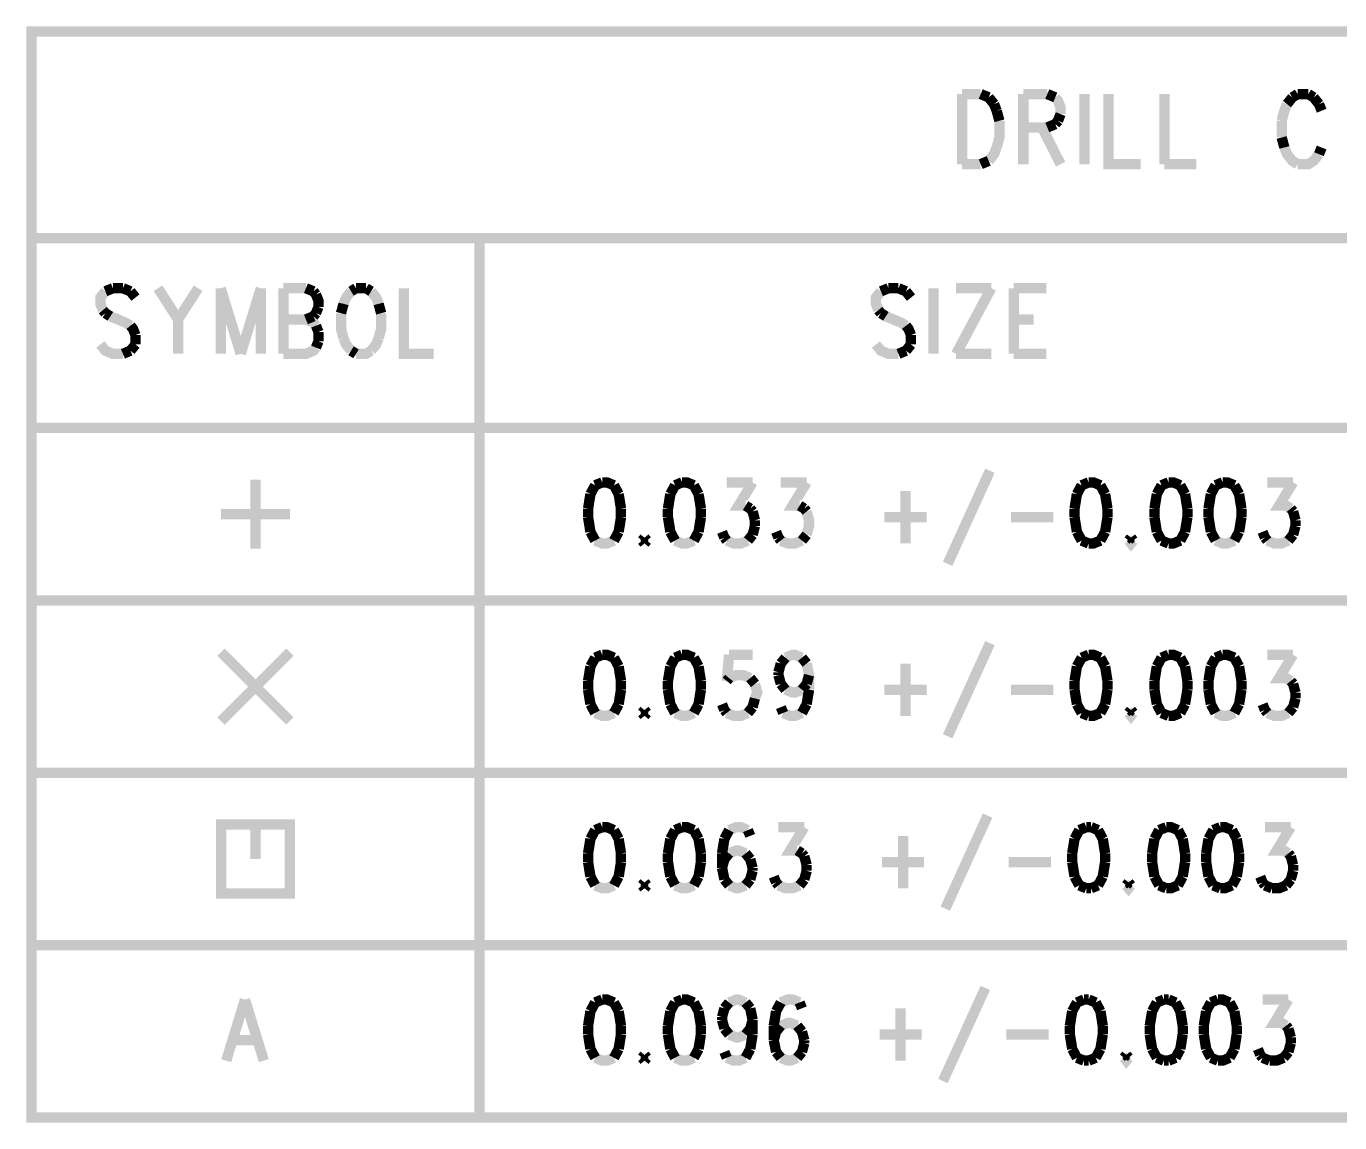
# Model space of a CAD drawing. Extents: x 7.02 to 14.89, y 5.02 to 10.28.
# Drawn here: x 10.242 to 12.148, y 8.217 to 9.808 of the extents above; entities that cross this region are included whole.
import ezdxf

# ---------------------------------------------------------------- set-up
doc = ezdxf.new("R2010")
doc.units = 0
doc.layers.add('DD_PHO', color=6, linetype='CONTINUOUS')

msp = doc.modelspace()

# ---------------------------------------------------------------- linework, layer by layer
at = {"layer": 'DD_PHO', "const_width": 0.015}
for points in [[(10.25, 9.8), (10.25, 8.225), (13.9, 8.225), (13.9, 9.8), (10.25, 9.8)], [(11.6, 9.70921), (11.6, 9.6075)], [(11.6, 9.70921), (11.62704, 9.70921)], [(11.62704, 9.70921), (11.63863, 9.70437)], [(11.63863, 9.70437), (11.64636, 9.69468)], [(11.64636, 9.69468), (11.65022, 9.685)], [(11.68886, 9.70921), (11.68886, 9.6075)], [(11.68886, 9.70921), (11.72363, 9.70921)], [(11.72363, 9.70921), (11.73522, 9.70437)], [(11.73522, 9.70437), (11.73909, 9.69953), (11.74295, 9.68984), (11.74295, 9.68015)], [(11.77772, 9.70921), (11.77772, 9.6075)], [(11.8125, 9.70921), (11.8125, 9.6075), (11.85886, 9.6075)], [(11.89363, 9.70921), (11.89363, 9.6075)], [(12.07136, 9.69468), (12.0675, 9.685), (12.06363, 9.67046)], [(12.07909, 9.70437), (12.07136, 9.69468)], [(12.08681, 9.70921), (12.07909, 9.70437)], [(12.10227, 9.70921), (12.08681, 9.70921)], [(12.11, 9.70437), (12.10227, 9.70921)], [(12.11772, 9.69468), (12.11, 9.70437)], [(12.12159, 9.685), (12.11772, 9.69468)], [(11.65022, 9.685), (11.65409, 9.67046)], [(11.74295, 9.68015), (11.73909, 9.67046)], [(11.65409, 9.67046), (11.65409, 9.64625), (11.65022, 9.63171)], [(11.72363, 9.66078), (11.68886, 9.66078)], [(11.7159, 9.66078), (11.74295, 9.6075)], [(11.73522, 9.66562), (11.72363, 9.66078)], [(11.73909, 9.67046), (11.73522, 9.66562)], [(12.06363, 9.67046), (12.06363, 9.64625)], [(12.06363, 9.64625), (12.0675, 9.63171)], [(11.65022, 9.63171), (11.64636, 9.62203), (11.63863, 9.61234)], [(12.0675, 9.63171), (12.07136, 9.62203), (12.07909, 9.61234), (12.08681, 9.6075)], [(12.08681, 9.6075), (12.10227, 9.6075), (12.11, 9.61234), (12.11772, 9.62203)], [(12.11772, 9.62203), (12.12159, 9.63171)], [(11.62704, 9.6075), (11.6, 9.6075)], [(11.63863, 9.61234), (11.62704, 9.6075)], [(11.89363, 9.6075), (11.94, 9.6075)], [(10.25, 9.5), (13.9, 9.5)], [(10.9, 9.5), (10.9, 8.225)], [(10.36818, 9.42765), (10.35727, 9.42312)], [(10.38272, 9.42765), (10.36818, 9.42765)], [(10.39363, 9.42312), (10.38272, 9.42765)], [(10.43363, 9.42765), (10.46272, 9.38234)], [(10.49181, 9.42765), (10.46272, 9.38234)], [(10.52454, 9.42765), (10.52454, 9.3325)], [(10.52454, 9.42765), (10.55363, 9.3325)], [(10.58272, 9.42765), (10.55363, 9.3325)], [(10.58272, 9.42765), (10.58272, 9.3325)], [(10.61545, 9.42765), (10.61545, 9.3325)], [(10.61545, 9.42765), (10.64818, 9.42765)], [(10.64818, 9.42765), (10.65909, 9.42312)], [(10.7209, 9.42765), (10.71363, 9.42312)], [(10.73545, 9.42765), (10.7209, 9.42765)], [(10.74272, 9.42312), (10.73545, 9.42765)], [(10.79, 9.42765), (10.79, 9.3325), (10.83363, 9.3325)], [(11.49318, 9.42765), (11.48227, 9.42312)], [(11.50772, 9.42765), (11.49318, 9.42765)], [(11.51863, 9.42312), (11.50772, 9.42765)], [(11.55863, 9.42765), (11.55863, 9.3325)], [(11.64227, 9.42765), (11.59136, 9.3325)], [(11.59136, 9.42765), (11.64227, 9.42765)], [(11.675, 9.42765), (11.675, 9.3325)], [(11.675, 9.42765), (11.72227, 9.42765)], [(10.35727, 9.42312), (10.35, 9.41406), (10.35, 9.405), (10.35363, 9.39593)], [(10.4009, 9.41406), (10.39363, 9.42312)], [(10.65909, 9.42312), (10.66272, 9.41859)], [(10.66272, 9.41859), (10.66636, 9.40953), (10.66636, 9.40046)], [(10.70272, 9.405), (10.69909, 9.3914)], [(10.71363, 9.42312), (10.70636, 9.41406), (10.70272, 9.405)], [(10.75363, 9.405), (10.75, 9.41406), (10.74272, 9.42312)], [(10.75727, 9.3914), (10.75363, 9.405)], [(11.48227, 9.42312), (11.475, 9.41406), (11.475, 9.405), (11.47863, 9.39593)], [(11.5259, 9.41406), (11.51863, 9.42312)], [(10.35363, 9.39593), (10.35727, 9.3914)], [(10.35727, 9.3914), (10.36454, 9.38687)], [(10.36454, 9.38687), (10.38636, 9.37781), (10.39363, 9.37328)], [(10.65909, 9.38687), (10.64818, 9.38234)], [(10.66272, 9.3914), (10.65909, 9.38687)], [(10.66636, 9.40046), (10.66272, 9.3914)], [(10.69909, 9.3914), (10.69909, 9.36875), (10.70272, 9.35515)], [(10.75363, 9.35515), (10.75727, 9.36875), (10.75727, 9.3914)], [(11.47863, 9.39593), (11.48227, 9.3914)], [(11.48227, 9.3914), (11.48954, 9.38687)], [(11.48954, 9.38687), (11.51136, 9.37781), (11.51863, 9.37328)], [(10.39363, 9.37328), (10.39727, 9.36875), (10.4009, 9.35968)], [(10.46272, 9.38234), (10.46272, 9.3325)], [(10.61545, 9.38234), (10.64818, 9.38234), (10.65909, 9.37781), (10.66272, 9.37328)], [(10.66272, 9.37328), (10.66636, 9.36421)], [(11.51863, 9.37328), (11.52227, 9.36875), (11.5259, 9.35968)], [(11.675, 9.38234), (11.70409, 9.38234)], [(10.4009, 9.35968), (10.4009, 9.34609)], [(10.66636, 9.35062), (10.66272, 9.34156)], [(10.66636, 9.36421), (10.66636, 9.35062)], [(10.70272, 9.35515), (10.70636, 9.34609), (10.71363, 9.33703)], [(10.74272, 9.33703), (10.75, 9.34609), (10.75363, 9.35515)], [(11.5259, 9.35968), (11.5259, 9.34609)], [(10.38272, 9.3325), (10.36818, 9.3325), (10.35727, 9.33703), (10.35, 9.34609)], [(10.39363, 9.33703), (10.38272, 9.3325)], [(10.4009, 9.34609), (10.39363, 9.33703)], [(10.66272, 9.34156), (10.65909, 9.33703), (10.64818, 9.3325), (10.61545, 9.3325)], [(10.71363, 9.33703), (10.7209, 9.3325)], [(10.7209, 9.3325), (10.73545, 9.3325), (10.74272, 9.33703)], [(11.50772, 9.3325), (11.49318, 9.3325), (11.48227, 9.33703), (11.475, 9.34609)], [(11.51863, 9.33703), (11.50772, 9.3325)], [(11.5259, 9.34609), (11.51863, 9.33703)], [(11.59136, 9.3325), (11.64227, 9.3325)], [(11.675, 9.3325), (11.72227, 9.3325)], [(13.9, 9.225), (10.25, 9.225)], [(11.64045, 9.16296), (11.57909, 9.02796)], [(10.575, 9.15), (10.575, 9.05)], [(11.06772, 9.14187), (11.0609, 9.12921)], [(11.07795, 9.14609), (11.06772, 9.14187)], [(11.095, 9.14187), (11.08477, 9.14609), (11.07795, 9.14609)], [(11.10181, 9.12921), (11.095, 9.14187)], [(11.18363, 9.14187), (11.17681, 9.12921)], [(11.19386, 9.14609), (11.18363, 9.14187)], [(11.2109, 9.14187), (11.20068, 9.14609), (11.19386, 9.14609)], [(11.21772, 9.12921), (11.2109, 9.14187)], [(11.25863, 9.14609), (11.29613, 9.14609)], [(11.29613, 9.14609), (11.27568, 9.11234), (11.2859, 9.11234)], [(11.33704, 9.14609), (11.37454, 9.14609)], [(11.37454, 9.14609), (11.35409, 9.11234), (11.36431, 9.11234)], [(11.7734, 9.14187), (11.76659, 9.12921)], [(11.78363, 9.14609), (11.7734, 9.14187)], [(11.80068, 9.14187), (11.79045, 9.14609), (11.78363, 9.14609)], [(11.8075, 9.12921), (11.80068, 9.14187)], [(11.88931, 9.14187), (11.8825, 9.12921)], [(11.89954, 9.14609), (11.88931, 9.14187)], [(11.91659, 9.14187), (11.90636, 9.14609), (11.89954, 9.14609)], [(11.9234, 9.12921), (11.91659, 9.14187)], [(11.96772, 9.14187), (11.9609, 9.12921)], [(11.97795, 9.14609), (11.96772, 9.14187)], [(11.995, 9.14187), (11.98477, 9.14609), (11.97795, 9.14609)], [(12.00181, 9.12921), (11.995, 9.14187)], [(12.04272, 9.14609), (12.08022, 9.14609)], [(12.08022, 9.14609), (12.05977, 9.11234), (12.07, 9.11234), (12.07681, 9.10812)], [(11.0609, 9.12921), (11.0575, 9.10812)], [(11.10522, 9.10812), (11.10181, 9.12921)], [(11.17681, 9.12921), (11.1734, 9.10812)], [(11.22113, 9.10812), (11.21772, 9.12921)], [(11.51772, 9.13343), (11.51772, 9.0575)], [(11.76659, 9.12921), (11.76318, 9.10812)], [(11.8109, 9.10812), (11.8075, 9.12921)], [(11.8825, 9.12921), (11.87909, 9.10812)], [(11.92681, 9.10812), (11.9234, 9.12921)], [(11.9609, 9.12921), (11.9575, 9.10812)], [(12.00522, 9.10812), (12.00181, 9.12921)], [(11.0575, 9.10812), (11.0575, 9.09546)], [(11.10522, 9.09546), (11.10522, 9.10812)], [(11.1734, 9.10812), (11.1734, 9.09546)], [(11.22113, 9.09546), (11.22113, 9.10812)], [(11.2859, 9.11234), (11.29272, 9.10812)], [(11.29272, 9.10812), (11.29613, 9.1039)], [(11.29613, 9.1039), (11.29954, 9.09125)], [(11.36431, 9.11234), (11.37113, 9.10812)], [(11.37113, 9.10812), (11.37454, 9.1039)], [(11.37454, 9.1039), (11.37795, 9.09125), (11.37795, 9.08281), (11.37454, 9.07015)], [(11.76318, 9.10812), (11.76318, 9.09546)], [(11.8109, 9.09546), (11.8109, 9.10812)], [(11.87909, 9.10812), (11.87909, 9.09546)], [(11.92681, 9.09546), (11.92681, 9.10812)], [(11.9575, 9.10812), (11.9575, 9.09546)], [(12.00522, 9.09546), (12.00522, 9.10812)], [(12.07681, 9.10812), (12.08022, 9.1039)], [(12.08022, 9.1039), (12.08363, 9.09125)], [(10.525, 9.1), (10.625, 9.1)], [(11.0575, 9.09546), (11.0609, 9.07437)], [(11.10181, 9.07437), (11.10522, 9.09546)], [(11.1734, 9.09546), (11.17681, 9.07437)], [(11.21772, 9.07437), (11.22113, 9.09546)], [(11.29954, 9.08281), (11.29613, 9.07015)], [(11.29954, 9.09125), (11.29954, 9.08281)], [(11.48704, 9.09546), (11.5484, 9.09546)], [(11.67113, 9.09546), (11.7325, 9.09546)], [(11.76318, 9.09546), (11.76659, 9.07437)], [(11.8075, 9.07437), (11.8109, 9.09546)], [(11.87909, 9.09546), (11.8825, 9.07437)], [(11.9234, 9.07437), (11.92681, 9.09546)], [(11.9575, 9.09546), (11.9609, 9.07437)], [(12.00181, 9.07437), (12.00522, 9.09546)], [(12.08363, 9.08281), (12.08022, 9.07015)], [(12.08363, 9.09125), (12.08363, 9.08281)], [(11.0609, 9.07437), (11.06772, 9.06171)], [(11.095, 9.06171), (11.10181, 9.07437)], [(11.13931, 9.06593), (11.1359, 9.06171)], [(11.14272, 9.06171), (11.13931, 9.06593)], [(11.17681, 9.07437), (11.18363, 9.06171)], [(11.2109, 9.06171), (11.21772, 9.07437)], [(11.25522, 9.06593), (11.25181, 9.07437)], [(11.25863, 9.06171), (11.25522, 9.06593)], [(11.29613, 9.07015), (11.28931, 9.06171)], [(11.33363, 9.06593), (11.33022, 9.07437)], [(11.33704, 9.06171), (11.33363, 9.06593)], [(11.37454, 9.07015), (11.36772, 9.06171)], [(11.76659, 9.07437), (11.7734, 9.06171)], [(11.80068, 9.06171), (11.8075, 9.07437)], [(11.845, 9.06593), (11.84159, 9.06171)], [(11.84159, 9.06171), (11.845, 9.0575), (11.8484, 9.06171)], [(11.8484, 9.06171), (11.845, 9.06593)], [(11.8825, 9.07437), (11.88931, 9.06171)], [(11.91659, 9.06171), (11.9234, 9.07437)], [(11.9609, 9.07437), (11.96772, 9.06171)], [(11.995, 9.06171), (12.00181, 9.07437)], [(12.03931, 9.06593), (12.0359, 9.07437)], [(12.04272, 9.06171), (12.03931, 9.06593)], [(12.08022, 9.07015), (12.0734, 9.06171)], [(11.06772, 9.06171), (11.07795, 9.0575), (11.08477, 9.0575), (11.095, 9.06171)], [(11.1359, 9.06171), (11.13931, 9.0575)], [(11.13931, 9.0575), (11.14272, 9.06171)], [(11.18363, 9.06171), (11.19386, 9.0575), (11.20068, 9.0575), (11.2109, 9.06171)], [(11.28931, 9.06171), (11.27909, 9.0575), (11.26886, 9.0575), (11.25863, 9.06171)], [(11.36772, 9.06171), (11.3575, 9.0575), (11.34727, 9.0575), (11.33704, 9.06171)], [(11.7734, 9.06171), (11.78363, 9.0575)], [(11.78363, 9.0575), (11.79045, 9.0575), (11.80068, 9.06171)], [(11.88931, 9.06171), (11.89954, 9.0575)], [(11.89954, 9.0575), (11.90636, 9.0575), (11.91659, 9.06171)], [(11.96772, 9.06171), (11.97795, 9.0575), (11.98477, 9.0575), (11.995, 9.06171)], [(12.0734, 9.06171), (12.06318, 9.0575), (12.05295, 9.0575), (12.04272, 9.06171)], [(10.25, 8.975), (13.9, 8.975)], [(11.64045, 8.91296), (11.57909, 8.77796)], [(10.525, 8.9), (10.625, 8.8)], [(10.625, 8.9), (10.525, 8.8)], [(11.06772, 8.89187), (11.0609, 8.87921)], [(11.07795, 8.89609), (11.06772, 8.89187)], [(11.095, 8.89187), (11.08477, 8.89609), (11.07795, 8.89609)], [(11.10181, 8.87921), (11.095, 8.89187)], [(11.18363, 8.89187), (11.17681, 8.87921)], [(11.19386, 8.89609), (11.18363, 8.89187)], [(11.2109, 8.89187), (11.20068, 8.89609), (11.19386, 8.89609)], [(11.21772, 8.87921), (11.2109, 8.89187)], [(11.26204, 8.89609), (11.25863, 8.85812)], [(11.29613, 8.89609), (11.26204, 8.89609)], [(11.33704, 8.88343), (11.34386, 8.89187)], [(11.34386, 8.89187), (11.35409, 8.89609), (11.3575, 8.89609), (11.36772, 8.89187)], [(11.36772, 8.89187), (11.37454, 8.88343)], [(11.7734, 8.89187), (11.76659, 8.87921)], [(11.78363, 8.89609), (11.7734, 8.89187)], [(11.80068, 8.89187), (11.79045, 8.89609), (11.78363, 8.89609)], [(11.8075, 8.87921), (11.80068, 8.89187)], [(11.88931, 8.89187), (11.8825, 8.87921)], [(11.89954, 8.89609), (11.88931, 8.89187)], [(11.91659, 8.89187), (11.90636, 8.89609), (11.89954, 8.89609)], [(11.9234, 8.87921), (11.91659, 8.89187)], [(11.96772, 8.89187), (11.9609, 8.87921)], [(11.97795, 8.89609), (11.96772, 8.89187)], [(11.995, 8.89187), (11.98477, 8.89609), (11.97795, 8.89609)], [(12.00181, 8.87921), (11.995, 8.89187)], [(12.04272, 8.89609), (12.08022, 8.89609)], [(12.08022, 8.89609), (12.05977, 8.86234), (12.07, 8.86234), (12.07681, 8.85812)], [(11.0609, 8.87921), (11.0575, 8.85812)], [(11.10522, 8.85812), (11.10181, 8.87921)], [(11.17681, 8.87921), (11.1734, 8.85812)], [(11.22113, 8.85812), (11.21772, 8.87921)], [(11.33363, 8.87078), (11.33704, 8.88343)], [(11.37454, 8.88343), (11.37795, 8.86656), (11.37795, 8.84546)], [(11.51772, 8.88343), (11.51772, 8.8075)], [(11.76659, 8.87921), (11.76318, 8.85812)], [(11.8109, 8.85812), (11.8075, 8.87921)], [(11.8825, 8.87921), (11.87909, 8.85812)], [(11.92681, 8.85812), (11.9234, 8.87921)], [(11.9609, 8.87921), (11.9575, 8.85812)], [(12.00522, 8.85812), (12.00181, 8.87921)], [(11.0575, 8.85812), (11.0575, 8.84546)], [(11.10522, 8.84546), (11.10522, 8.85812)], [(11.1734, 8.85812), (11.1734, 8.84546)], [(11.22113, 8.84546), (11.22113, 8.85812)], [(11.25863, 8.85812), (11.26204, 8.86234)], [(11.26204, 8.86234), (11.27227, 8.86656), (11.2825, 8.86656), (11.29272, 8.86234)], [(11.29272, 8.86234), (11.29954, 8.8539)], [(11.29954, 8.8539), (11.30295, 8.84125), (11.29954, 8.83281)], [(11.33363, 8.86656), (11.33363, 8.87078)], [(11.33704, 8.8539), (11.33363, 8.86656)], [(11.34386, 8.84546), (11.33704, 8.8539)], [(11.37454, 8.8539), (11.36772, 8.84546)], [(11.37795, 8.86656), (11.37454, 8.8539)], [(11.76318, 8.85812), (11.76318, 8.84546)], [(11.8109, 8.84546), (11.8109, 8.85812)], [(11.87909, 8.85812), (11.87909, 8.84546)], [(11.92681, 8.84546), (11.92681, 8.85812)], [(11.9575, 8.85812), (11.9575, 8.84546)], [(12.00522, 8.84546), (12.00522, 8.85812)], [(12.07681, 8.85812), (12.08022, 8.8539)], [(12.08022, 8.8539), (12.08363, 8.84125)], [(11.0575, 8.84546), (11.0609, 8.82437)], [(11.10181, 8.82437), (11.10522, 8.84546)], [(11.1734, 8.84546), (11.17681, 8.82437)], [(11.21772, 8.82437), (11.22113, 8.84546)], [(11.36772, 8.84546), (11.3575, 8.84125), (11.35409, 8.84125), (11.34386, 8.84546)], [(11.37795, 8.84546), (11.37454, 8.82437)], [(11.48704, 8.84546), (11.5484, 8.84546)], [(11.67113, 8.84546), (11.7325, 8.84546)], [(11.76318, 8.84546), (11.76659, 8.82437)], [(11.8075, 8.82437), (11.8109, 8.84546)], [(11.87909, 8.84546), (11.8825, 8.82437)], [(11.9234, 8.82437), (11.92681, 8.84546)], [(11.9575, 8.84546), (11.9609, 8.82437)], [(12.00181, 8.82437), (12.00522, 8.84546)], [(12.08363, 8.84125), (12.08363, 8.83281)], [(11.0609, 8.82437), (11.06772, 8.81171)], [(11.095, 8.81171), (11.10181, 8.82437)], [(11.13931, 8.81593), (11.1359, 8.81171)], [(11.14272, 8.81171), (11.13931, 8.81593)], [(11.17681, 8.82437), (11.18363, 8.81171)], [(11.2109, 8.81171), (11.21772, 8.82437)], [(11.25522, 8.81593), (11.25181, 8.82437)], [(11.25863, 8.81171), (11.25522, 8.81593)], [(11.29613, 8.82015), (11.28931, 8.81171)], [(11.29954, 8.83281), (11.29613, 8.82015)], [(11.34045, 8.81171), (11.33704, 8.82015)], [(11.37454, 8.82437), (11.36772, 8.81171)], [(11.76659, 8.82437), (11.7734, 8.81171)], [(11.80068, 8.81171), (11.8075, 8.82437)], [(11.845, 8.81593), (11.84159, 8.81171)], [(11.8484, 8.81171), (11.845, 8.81593)], [(11.8825, 8.82437), (11.88931, 8.81171)], [(11.91659, 8.81171), (11.9234, 8.82437)], [(11.9609, 8.82437), (11.96772, 8.81171)], [(11.995, 8.81171), (12.00181, 8.82437)], [(12.03931, 8.81593), (12.0359, 8.82437)], [(12.04272, 8.81171), (12.03931, 8.81593)], [(12.08022, 8.82015), (12.0734, 8.81171)], [(12.08363, 8.83281), (12.08022, 8.82015)], [(11.06772, 8.81171), (11.07795, 8.8075), (11.08477, 8.8075), (11.095, 8.81171)], [(11.1359, 8.81171), (11.13931, 8.8075)], [(11.13931, 8.8075), (11.14272, 8.81171)], [(11.18363, 8.81171), (11.19386, 8.8075), (11.20068, 8.8075), (11.2109, 8.81171)], [(11.28931, 8.81171), (11.27909, 8.8075), (11.26886, 8.8075), (11.25863, 8.81171)], [(11.36772, 8.81171), (11.3575, 8.8075), (11.35068, 8.8075), (11.34045, 8.81171)], [(11.7734, 8.81171), (11.78363, 8.8075)], [(11.78363, 8.8075), (11.79045, 8.8075), (11.80068, 8.81171)], [(11.84159, 8.81171), (11.845, 8.8075), (11.8484, 8.81171)], [(11.88931, 8.81171), (11.89954, 8.8075)], [(11.89954, 8.8075), (11.90636, 8.8075), (11.91659, 8.81171)], [(11.96772, 8.81171), (11.97795, 8.8075), (11.98477, 8.8075), (11.995, 8.81171)], [(12.0734, 8.81171), (12.06318, 8.8075), (12.05295, 8.8075), (12.04272, 8.81171)], [(10.25, 8.725), (13.9, 8.725)], [(11.63704, 8.66296), (11.57568, 8.52796)], [(10.575, 8.6), (10.575, 8.65), (10.525, 8.65), (10.525, 8.55), (10.625, 8.55), (10.625, 8.65), (10.575, 8.65)], [(11.07795, 8.64609), (11.06772, 8.64187)], [(11.095, 8.64187), (11.08477, 8.64609), (11.07795, 8.64609)], [(11.19386, 8.64609), (11.18363, 8.64187)], [(11.2109, 8.64187), (11.20068, 8.64609), (11.19386, 8.64609)], [(11.28931, 8.64187), (11.27909, 8.64609), (11.27227, 8.64609), (11.26204, 8.64187)], [(11.33363, 8.64609), (11.37113, 8.64609)], [(11.37113, 8.64609), (11.35068, 8.61234), (11.3609, 8.61234)], [(11.78022, 8.64609), (11.77, 8.64187)], [(11.78704, 8.64609), (11.78022, 8.64609)], [(11.79727, 8.64187), (11.78704, 8.64609)], [(11.89613, 8.64609), (11.8859, 8.64187)], [(11.91318, 8.64187), (11.90295, 8.64609), (11.89613, 8.64609)], [(11.97454, 8.64609), (11.96431, 8.64187)], [(11.99159, 8.64187), (11.98136, 8.64609), (11.97454, 8.64609)], [(12.03931, 8.64609), (12.07681, 8.64609)], [(12.07681, 8.64609), (12.05636, 8.61234), (12.06659, 8.61234), (12.0734, 8.60812)], [(11.0609, 8.62921), (11.0575, 8.60812)], [(11.06772, 8.64187), (11.0609, 8.62921)], [(11.10181, 8.62921), (11.095, 8.64187)], [(11.10522, 8.60812), (11.10181, 8.62921)], [(11.17681, 8.62921), (11.1734, 8.60812)], [(11.18363, 8.64187), (11.17681, 8.62921)], [(11.21772, 8.62921), (11.2109, 8.64187)], [(11.22113, 8.60812), (11.21772, 8.62921)], [(11.25522, 8.62921), (11.25181, 8.60812)], [(11.26204, 8.64187), (11.25522, 8.62921)], [(11.29272, 8.63343), (11.28931, 8.64187)], [(11.51431, 8.63343), (11.51431, 8.5575)], [(11.76318, 8.62921), (11.75977, 8.60812)], [(11.77, 8.64187), (11.76318, 8.62921)], [(11.80409, 8.62921), (11.79727, 8.64187)], [(11.8075, 8.60812), (11.80409, 8.62921)], [(11.87909, 8.62921), (11.87568, 8.60812)], [(11.8859, 8.64187), (11.87909, 8.62921)], [(11.92, 8.62921), (11.91318, 8.64187)], [(11.9234, 8.60812), (11.92, 8.62921)], [(11.9575, 8.62921), (11.95409, 8.60812)], [(11.96431, 8.64187), (11.9575, 8.62921)], [(11.9984, 8.62921), (11.99159, 8.64187)], [(12.00181, 8.60812), (11.9984, 8.62921)], [(11.0575, 8.60812), (11.0575, 8.59546)], [(11.10522, 8.59546), (11.10522, 8.60812)], [(11.1734, 8.60812), (11.1734, 8.59546)], [(11.22113, 8.59546), (11.22113, 8.60812)], [(11.25181, 8.60812), (11.25181, 8.58703)], [(11.26204, 8.60812), (11.25522, 8.59968)], [(11.2859, 8.60812), (11.27568, 8.61234), (11.27227, 8.61234), (11.26204, 8.60812)], [(11.29272, 8.59968), (11.2859, 8.60812)], [(11.3609, 8.61234), (11.36772, 8.60812)], [(11.36772, 8.60812), (11.37113, 8.6039)], [(11.75977, 8.60812), (11.75977, 8.59546)], [(11.8075, 8.59546), (11.8075, 8.60812)], [(11.87568, 8.60812), (11.87568, 8.59546)], [(11.9234, 8.59546), (11.9234, 8.60812)], [(11.95409, 8.60812), (11.95409, 8.59546)], [(12.00181, 8.59546), (12.00181, 8.60812)], [(12.0734, 8.60812), (12.07681, 8.6039)], [(11.0575, 8.59546), (11.0609, 8.57437)], [(11.10181, 8.57437), (11.10522, 8.59546)], [(11.1734, 8.59546), (11.17681, 8.57437)], [(11.21772, 8.57437), (11.22113, 8.59546)], [(11.25522, 8.59968), (11.25181, 8.58703)], [(11.25181, 8.58703), (11.25522, 8.57015)], [(11.29613, 8.58703), (11.29272, 8.59968)], [(11.29613, 8.58281), (11.29613, 8.58703)], [(11.37113, 8.6039), (11.37454, 8.59125)], [(11.37454, 8.59125), (11.37454, 8.58281)], [(11.48363, 8.59546), (11.545, 8.59546)], [(11.66772, 8.59546), (11.72909, 8.59546)], [(11.75977, 8.59546), (11.76318, 8.57437)], [(11.80409, 8.57437), (11.8075, 8.59546)], [(11.87568, 8.59546), (11.87909, 8.57437)], [(11.92, 8.57437), (11.9234, 8.59546)], [(11.95409, 8.59546), (11.9575, 8.57437)], [(11.9984, 8.57437), (12.00181, 8.59546)], [(12.07681, 8.6039), (12.08022, 8.59125)], [(12.08022, 8.59125), (12.08022, 8.58281)], [(11.0609, 8.57437), (11.06772, 8.56171)], [(11.095, 8.56171), (11.10181, 8.57437)], [(11.17681, 8.57437), (11.18363, 8.56171)], [(11.2109, 8.56171), (11.21772, 8.57437)], [(11.25522, 8.57015), (11.26204, 8.56171)], [(11.2859, 8.56171), (11.29272, 8.57015)], [(11.29272, 8.57015), (11.29613, 8.58281)], [(11.33022, 8.56593), (11.32681, 8.57437)], [(11.37113, 8.57015), (11.36431, 8.56171)], [(11.37454, 8.58281), (11.37113, 8.57015)], [(11.76318, 8.57437), (11.77, 8.56171)], [(11.79727, 8.56171), (11.80409, 8.57437)], [(11.87909, 8.57437), (11.8859, 8.56171)], [(11.91318, 8.56171), (11.92, 8.57437)], [(11.9575, 8.57437), (11.96431, 8.56171)], [(11.99159, 8.56171), (11.9984, 8.57437)], [(12.0359, 8.56593), (12.0325, 8.57437)], [(12.07681, 8.57015), (12.07, 8.56171)], [(12.08022, 8.58281), (12.07681, 8.57015)], [(11.06772, 8.56171), (11.07795, 8.5575), (11.08477, 8.5575), (11.095, 8.56171)], [(11.13931, 8.56593), (11.1359, 8.56171)], [(11.1359, 8.56171), (11.13931, 8.5575)], [(11.14272, 8.56171), (11.13931, 8.56593)], [(11.13931, 8.5575), (11.14272, 8.56171)], [(11.18363, 8.56171), (11.19386, 8.5575), (11.20068, 8.5575), (11.2109, 8.56171)], [(11.26204, 8.56171), (11.27227, 8.5575), (11.27568, 8.5575), (11.2859, 8.56171)], [(11.33363, 8.56171), (11.33022, 8.56593)], [(11.36431, 8.56171), (11.35409, 8.5575), (11.34386, 8.5575), (11.33363, 8.56171)], [(11.77, 8.56171), (11.78022, 8.5575)], [(11.78022, 8.5575), (11.78704, 8.5575)], [(11.78704, 8.5575), (11.79727, 8.56171)], [(11.84159, 8.56593), (11.83818, 8.56171)], [(11.83818, 8.56171), (11.84159, 8.5575), (11.845, 8.56171)], [(11.845, 8.56171), (11.84159, 8.56593)], [(11.8859, 8.56171), (11.89613, 8.5575)], [(11.89613, 8.5575), (11.90295, 8.5575), (11.91318, 8.56171)], [(11.96431, 8.56171), (11.97454, 8.5575)], [(11.97454, 8.5575), (11.98136, 8.5575), (11.99159, 8.56171)], [(12.03931, 8.56171), (12.0359, 8.56593)], [(12.04954, 8.5575), (12.03931, 8.56171)], [(12.07, 8.56171), (12.05977, 8.5575), (12.04954, 8.5575)], [(10.25, 8.475), (13.9, 8.475)], [(10.55977, 8.39609), (10.5325, 8.3075)], [(10.55977, 8.39609), (10.58704, 8.3075)], [(11.07795, 8.39609), (11.06772, 8.39187)], [(11.095, 8.39187), (11.08477, 8.39609), (11.07795, 8.39609)], [(11.19386, 8.39609), (11.18363, 8.39187)], [(11.2109, 8.39187), (11.20068, 8.39609), (11.19386, 8.39609)], [(11.26204, 8.39187), (11.27227, 8.39609), (11.27568, 8.39609), (11.2859, 8.39187)], [(11.36431, 8.39187), (11.35409, 8.39609), (11.34727, 8.39609), (11.33704, 8.39187)], [(11.63363, 8.41296), (11.57227, 8.27796)], [(11.77681, 8.39609), (11.76659, 8.39187)], [(11.78363, 8.39609), (11.77681, 8.39609)], [(11.79386, 8.39187), (11.78363, 8.39609)], [(11.89272, 8.39609), (11.8825, 8.39187)], [(11.89954, 8.39609), (11.89272, 8.39609)], [(11.90977, 8.39187), (11.89954, 8.39609)], [(11.97113, 8.39609), (11.9609, 8.39187)], [(11.98818, 8.39187), (11.97795, 8.39609), (11.97113, 8.39609)], [(12.0359, 8.39609), (12.0734, 8.39609)], [(12.0734, 8.39609), (12.05295, 8.36234), (12.06318, 8.36234), (12.07, 8.35812)], [(11.0609, 8.37921), (11.0575, 8.35812)], [(11.06772, 8.39187), (11.0609, 8.37921)], [(11.10181, 8.37921), (11.095, 8.39187)], [(11.10522, 8.35812), (11.10181, 8.37921)], [(11.17681, 8.37921), (11.1734, 8.35812)], [(11.18363, 8.39187), (11.17681, 8.37921)], [(11.21772, 8.37921), (11.2109, 8.39187)], [(11.22113, 8.35812), (11.21772, 8.37921)], [(11.25181, 8.37078), (11.25522, 8.38343)], [(11.25522, 8.38343), (11.26204, 8.39187)], [(11.2859, 8.39187), (11.29272, 8.38343)], [(11.29272, 8.38343), (11.29613, 8.36656)], [(11.33022, 8.37921), (11.32681, 8.35812)], [(11.33704, 8.39187), (11.33022, 8.37921)], [(11.36772, 8.38343), (11.36431, 8.39187)], [(11.5109, 8.38343), (11.5109, 8.3075)], [(11.75977, 8.37921), (11.75636, 8.35812)], [(11.76659, 8.39187), (11.75977, 8.37921)], [(11.80068, 8.37921), (11.79386, 8.39187)], [(11.80409, 8.35812), (11.80068, 8.37921)], [(11.87568, 8.37921), (11.87227, 8.35812)], [(11.8825, 8.39187), (11.87568, 8.37921)], [(11.91659, 8.37921), (11.90977, 8.39187)], [(11.92, 8.35812), (11.91659, 8.37921)], [(11.95409, 8.37921), (11.95068, 8.35812)], [(11.9609, 8.39187), (11.95409, 8.37921)], [(11.995, 8.37921), (11.98818, 8.39187)], [(11.9984, 8.35812), (11.995, 8.37921)], [(11.0575, 8.35812), (11.0575, 8.34546)], [(11.10522, 8.34546), (11.10522, 8.35812)], [(11.1734, 8.35812), (11.1734, 8.34546)], [(11.22113, 8.34546), (11.22113, 8.35812)], [(11.25181, 8.36656), (11.25181, 8.37078)], [(11.25522, 8.3539), (11.25181, 8.36656)], [(11.29613, 8.36656), (11.29272, 8.3539)], [(11.29613, 8.36656), (11.29613, 8.34546)], [(11.32681, 8.35812), (11.32681, 8.33703)], [(11.33704, 8.35812), (11.33022, 8.34968)], [(11.3609, 8.35812), (11.35068, 8.36234), (11.34727, 8.36234), (11.33704, 8.35812)], [(11.36772, 8.34968), (11.3609, 8.35812)], [(11.75636, 8.35812), (11.75636, 8.34546)], [(11.80409, 8.34546), (11.80409, 8.35812)], [(11.87227, 8.35812), (11.87227, 8.34546)], [(11.92, 8.34546), (11.92, 8.35812)], [(11.95068, 8.35812), (11.95068, 8.34546)], [(11.9984, 8.34546), (11.9984, 8.35812)], [(12.07, 8.35812), (12.0734, 8.3539)], [(11.0575, 8.34546), (11.0609, 8.32437)], [(11.10181, 8.32437), (11.10522, 8.34546)], [(11.1734, 8.34546), (11.17681, 8.32437)], [(11.21772, 8.32437), (11.22113, 8.34546)], [(11.26204, 8.34546), (11.25522, 8.3539)], [(11.2859, 8.34546), (11.27568, 8.34125), (11.27227, 8.34125), (11.26204, 8.34546)], [(11.29272, 8.3539), (11.2859, 8.34546)], [(11.29613, 8.34546), (11.29272, 8.32437)], [(11.33022, 8.34968), (11.32681, 8.33703)], [(11.37113, 8.33703), (11.36772, 8.34968)], [(11.48022, 8.34546), (11.54159, 8.34546)], [(11.66431, 8.34546), (11.72568, 8.34546)], [(11.75636, 8.34546), (11.75977, 8.32437)], [(11.80068, 8.32437), (11.80409, 8.34546)], [(11.87227, 8.34546), (11.87568, 8.32437)], [(11.91659, 8.32437), (11.92, 8.34546)], [(11.95068, 8.34546), (11.95409, 8.32437)], [(11.995, 8.32437), (11.9984, 8.34546)], [(12.0734, 8.3539), (12.07681, 8.34125)], [(12.07681, 8.34125), (12.07681, 8.33281)], [(10.54272, 8.33703), (10.57681, 8.33703)], [(11.0609, 8.32437), (11.06772, 8.31171)], [(11.095, 8.31171), (11.10181, 8.32437)], [(11.17681, 8.32437), (11.18363, 8.31171)], [(11.2109, 8.31171), (11.21772, 8.32437)], [(11.25863, 8.31171), (11.25522, 8.32015)], [(11.29272, 8.32437), (11.2859, 8.31171)], [(11.32681, 8.33703), (11.33022, 8.32015)], [(11.33022, 8.32015), (11.33704, 8.31171)], [(11.3609, 8.31171), (11.36772, 8.32015)], [(11.36772, 8.32015), (11.37113, 8.33281)], [(11.37113, 8.33281), (11.37113, 8.33703)], [(11.75977, 8.32437), (11.76659, 8.31171)], [(11.79386, 8.31171), (11.80068, 8.32437)], [(11.87568, 8.32437), (11.8825, 8.31171)], [(11.90977, 8.31171), (11.91659, 8.32437)], [(11.95409, 8.32437), (11.9609, 8.31171)], [(11.98818, 8.31171), (11.995, 8.32437)], [(12.0325, 8.31593), (12.02909, 8.32437)], [(12.0734, 8.32015), (12.06659, 8.31171)], [(12.07681, 8.33281), (12.0734, 8.32015)], [(11.06772, 8.31171), (11.07795, 8.3075), (11.08477, 8.3075), (11.095, 8.31171)], [(11.13931, 8.31593), (11.1359, 8.31171)], [(11.1359, 8.31171), (11.13931, 8.3075)], [(11.14272, 8.31171), (11.13931, 8.31593)], [(11.13931, 8.3075), (11.14272, 8.31171)], [(11.18363, 8.31171), (11.19386, 8.3075), (11.20068, 8.3075), (11.2109, 8.31171)], [(11.2859, 8.31171), (11.27568, 8.3075), (11.26886, 8.3075), (11.25863, 8.31171)], [(11.33704, 8.31171), (11.34727, 8.3075), (11.35068, 8.3075), (11.3609, 8.31171)], [(11.76659, 8.31171), (11.77681, 8.3075)], [(11.77681, 8.3075), (11.78363, 8.3075)], [(11.78363, 8.3075), (11.79386, 8.31171)], [(11.83818, 8.31593), (11.83477, 8.31171)], [(11.83477, 8.31171), (11.83818, 8.3075), (11.84159, 8.31171)], [(11.84159, 8.31171), (11.83818, 8.31593)], [(11.8825, 8.31171), (11.89272, 8.3075)], [(11.89272, 8.3075), (11.89954, 8.3075)], [(11.89954, 8.3075), (11.90977, 8.31171)], [(11.9609, 8.31171), (11.97113, 8.3075)], [(11.97113, 8.3075), (11.97795, 8.3075), (11.98818, 8.31171)], [(12.0359, 8.31171), (12.0325, 8.31593)], [(12.04613, 8.3075), (12.0359, 8.31171)], [(12.06659, 8.31171), (12.05636, 8.3075), (12.04613, 8.3075)]]:
    msp.add_lwpolyline(points, dxfattribs=at)

doc.saveas('drawing.dxf')
